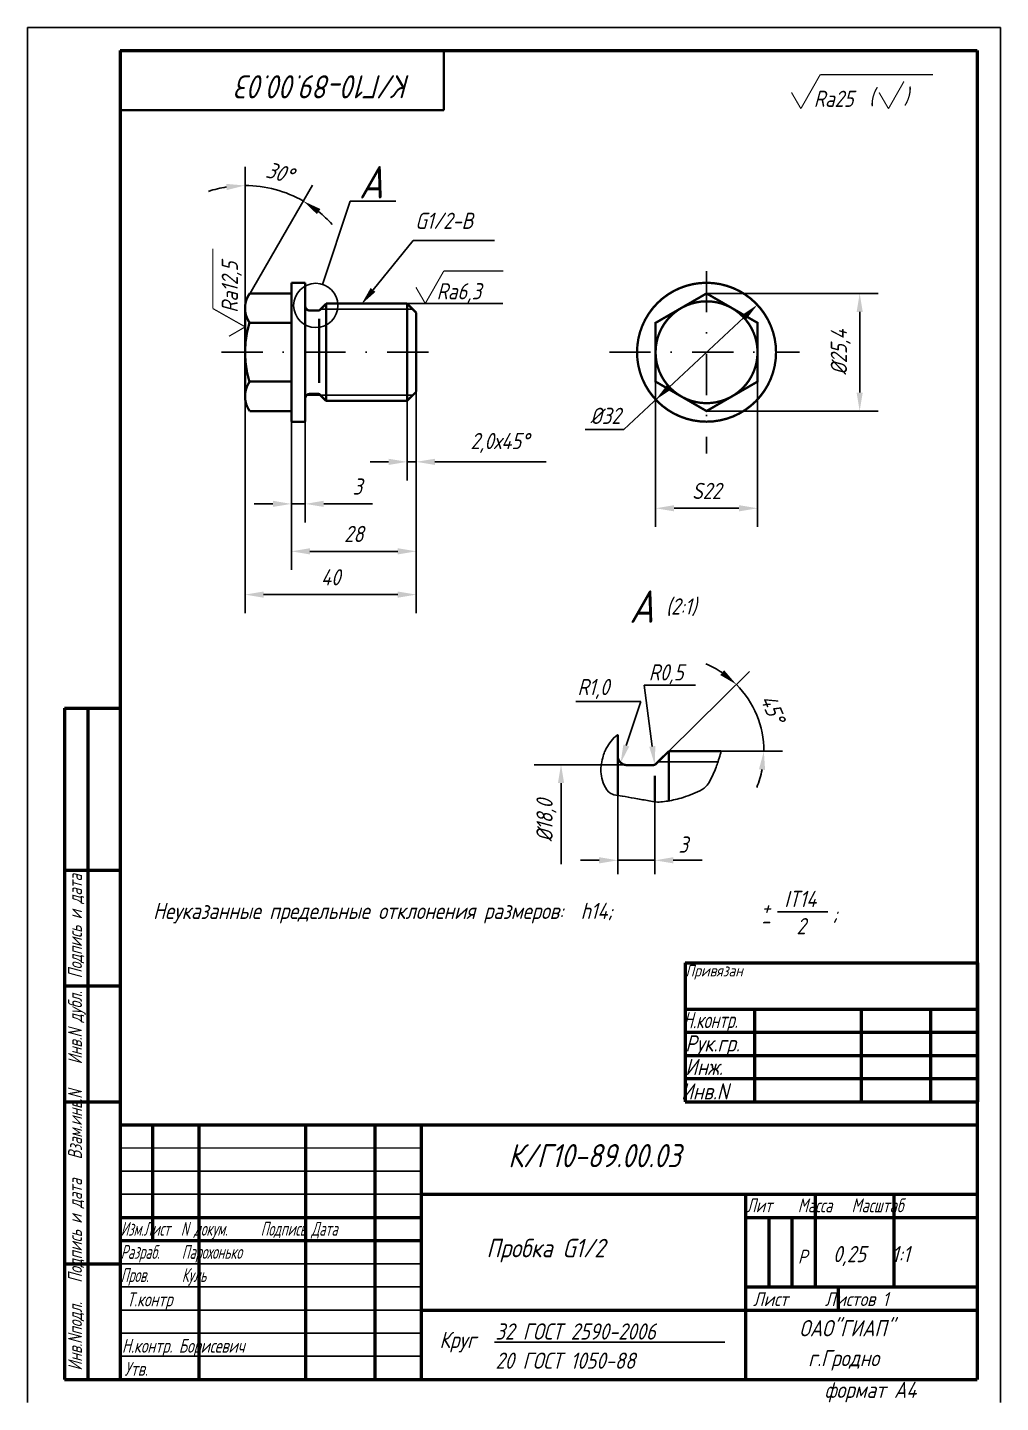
# Model space of a CAD drawing. Header units: inches. Extents: x 2286 to 3316, y 895 to 2213.
# Drawn here: x 2895.8 to 3105.8, y 1916.1 to 2213 of the extents above; entities that cross this region are included whole.
import ezdxf

# ---------------------------------------------------------------- set-up
doc = ezdxf.new("R2010")
doc.units = ezdxf.units.IN
doc.header["$LTSCALE"] = 0.7
doc.header["$MEASUREMENT"] = 0
doc.linetypes.add('DASHDOT', pattern=[25.4, 12.7, -6.35, 0, -6.35])
doc.styles.add('ROMANC', font='romanc', dxfattribs={"width": 0.8, "oblique": 15, "height": 3.5})
doc.styles.get("Standard").update_dxf_attribs({"font": 'romand.shx', "width": 0.8, "oblique": 15, "height": 3.5})
doc.dimstyles.get("Standard").update_dxf_attribs({"dimtxt": 3.5, "dimasz": 4, "dimexe": 4, "dimexo": 0, "dimgap": 2, "dimtad": 1, "dimdec": 0, "dimdsep": 46, "dimtxsty": 'Standard', "dimcen": 0.09, "dimadec": 0, "dimazin": 0, "dimtfac": 1, "dimtdec": 0, "dimtmove": 0, "dimatfit": 3, "dimfxl": 0, "dimtolj": 1, "dimtzin": 0, "dimlwd": 25, "dimlwe": 25, "dimarcsym": 0})

# ---------------------------------------------------------------- blocks, each defined once
blk = doc.blocks.new('*D205')
at = {"color": 0, "lineweight": 25}
for p, q in [((2942.71, 2153.67), (2942.71, 2182.9)), ((2951.98, 2169.77), (2957.3, 2179))]:
    blk.add_line(p, q, dxfattribs=at)
for start, end in [(99.0922, 108.1844), (60.0593, 90), (41.8749, 50.9671)]:
    blk.add_arc((2942.71, 2153.67), 25.23, start, end, dxfattribs=at)
for points in [[(2938.67, 2179.25), (2938.78, 2177.92), (2942.71, 2178.9)], [(2958.22, 2172.72), (2958.98, 2173.82), (2955.3, 2175.53)]]:
    blk.add_solid(points, dxfattribs=at)
at = {"layer": 'DEFPOINTS', "color": 0, "lineweight": 25}
for p in [(2951.32, 2177.39), (2951.98, 2169.77), (2942.99, 2154.15), (2942.71, 2152.42), (2942.71, 2142.89)]:
    blk.add_point(p, dxfattribs=at)
at = {"color": 0, "lineweight": 25, "insert": (2950.2, 2181.67), "char_height": 3.5, "attachment_point": 5, "rotation": 345.0297}
blk.add_mtext('\\A1;30°', dxfattribs=at)
blk = doc.blocks.new('*D206')
at = {"color": 0, "lineweight": 25}
for p, q in [((2977.71, 2132.39), (2977.71, 2115.22)), ((2979.68, 2134.36), (2979.68, 2115.22)), ((2973.71, 2119.22), (2969.71, 2119.22)), ((2977.71, 2119.22), (2979.68, 2119.22)), ((2983.68, 2119.22), (3007.68, 2119.22))]:
    blk.add_line(p, q, dxfattribs=at)
for points in [[(2973.71, 2119.88), (2973.71, 2118.55), (2977.71, 2119.22)], [(2983.68, 2119.88), (2983.68, 2118.55), (2979.68, 2119.22)]]:
    blk.add_solid(points, dxfattribs=at)
at = {"layer": 'DEFPOINTS', "color": 0, "lineweight": 25}
for p in [(2977.71, 2132.39), (2979.68, 2134.36), (2979.68, 2119.22)]:
    blk.add_point(p, dxfattribs=at)
at = {"color": 0, "lineweight": 25, "insert": (2997.68, 2123.3), "char_height": 3.5, "attachment_point": 5}
blk.add_mtext('\\A1;2,0х45%%D', dxfattribs=at)
blk = doc.blocks.new('*D190')
at = {"color": 0, "lineweight": 25}
for p, q in [((2952.71, 2127.89), (2952.71, 2106.14)), ((2955.71, 2127.89), (2955.71, 2106.14)), ((2948.71, 2110.14), (2944.71, 2110.14)), ((2952.71, 2110.14), (2955.71, 2110.14)), ((2959.71, 2110.14), (2970.2, 2110.14))]:
    blk.add_line(p, q, dxfattribs=at)
for points in [[(2948.71, 2110.81), (2948.71, 2109.48), (2952.71, 2110.14)], [(2959.71, 2110.81), (2959.71, 2109.48), (2955.71, 2110.14)]]:
    blk.add_solid(points, dxfattribs=at)
at = {"layer": 'DEFPOINTS', "color": 0, "lineweight": 25}
for p in [(2952.71, 2127.89), (2955.71, 2127.89), (2955.71, 2110.14)]:
    blk.add_point(p, dxfattribs=at)
at = {"color": 0, "lineweight": 25, "insert": (2966.96, 2113.89), "char_height": 3.5, "attachment_point": 5}
blk.add_mtext('\\A1;3', dxfattribs=at)
blk = doc.blocks.new('*D191')
at = {"color": 0, "lineweight": 25}
for p, q in [((2979.68, 2134.36), (2979.68, 2095.89)), ((2952.71, 2127.89), (2952.71, 2095.89)), ((2956.71, 2099.89), (2975.68, 2099.89))]:
    blk.add_line(p, q, dxfattribs=at)
for points in [[(2956.71, 2100.56), (2956.71, 2099.22), (2952.71, 2099.89)], [(2975.68, 2100.56), (2975.68, 2099.22), (2979.68, 2099.89)]]:
    blk.add_solid(points, dxfattribs=at)
at = {"layer": 'DEFPOINTS', "color": 0, "lineweight": 25}
for p in [(2979.68, 2134.36), (2952.71, 2127.89), (2979.68, 2099.89)]:
    blk.add_point(p, dxfattribs=at)
at = {"color": 0, "lineweight": 25, "insert": (2966.19, 2103.64), "char_height": 3.5, "attachment_point": 5}
blk.add_mtext('\\A1;28', dxfattribs=at)
blk = doc.blocks.new('*D207')
at = {"color": 0, "lineweight": 25}
for p, q in [((2942.71, 2142.89), (2942.71, 2086.54)), ((2979.68, 2142.89), (2979.68, 2086.54)), ((2946.71, 2090.54), (2975.68, 2090.54))]:
    blk.add_line(p, q, dxfattribs=at)
for points in [[(2946.71, 2091.21), (2946.71, 2089.88), (2942.71, 2090.54)], [(2975.68, 2091.21), (2975.68, 2089.88), (2979.68, 2090.54)]]:
    blk.add_solid(points, dxfattribs=at)
at = {"layer": 'DEFPOINTS', "color": 0, "lineweight": 25}
for p in [(2942.71, 2142.89), (2979.68, 2142.89), (2979.68, 2090.54)]:
    blk.add_point(p, dxfattribs=at)
at = {"color": 0, "lineweight": 25, "insert": (2961.19, 2094.29), "char_height": 3.5, "attachment_point": 5}
blk.add_mtext('\\A1;40', dxfattribs=at)
blk = doc.blocks.new('*D208')
at = {"color": 0, "lineweight": 25}
for p, q in [((3034.18, 2056.72), (3051.62, 2073.94)), ((3045.46, 2056.72), (3058.69, 2056.72))]:
    blk.add_line(p, q, dxfattribs=at)
for start, end in [(55.8328, 67.0256), (0, 44.64), (337.6144, 348.8072)]:
    blk.add_arc((3034.18, 2056.72), 20.51, start, end, dxfattribs=at)
for points in [[(3046.12, 2074.2), (3045.27, 2073.18), (3048.77, 2071.13)], [(3053.63, 2052.8), (3054.96, 2052.67), (3054.69, 2056.72)]]:
    blk.add_solid(points, dxfattribs=at)
at = {"layer": 'DEFPOINTS', "color": 0, "lineweight": 25}
for p in [(3054, 2061.99), (3034.18, 2056.72), (3034.18, 2056.72), (3045.46, 2056.72), (3031.43, 2054.01)]:
    blk.add_point(p, dxfattribs=at)
at = {"color": 0, "lineweight": 25, "insert": (3056.62, 2065.93), "char_height": 3.5, "attachment_point": 5, "rotation": 292.32}
blk.add_mtext('\\A1;45°', dxfattribs=at)
blk = doc.blocks.new('*D192')
at = {"color": 0, "lineweight": 25}
for p, q in [((3042.32, 2155.59), (3079.37, 2155.59)), ((3075.37, 2151.59), (3075.37, 2134.19)), ((3042.32, 2130.19), (3079.37, 2130.19))]:
    blk.add_line(p, q, dxfattribs=at)
for points in [[(3074.71, 2151.59), (3076.04, 2151.59), (3075.37, 2155.59)], [(3074.71, 2134.19), (3076.04, 2134.19), (3075.37, 2130.19)]]:
    blk.add_solid(points, dxfattribs=at)
at = {"layer": 'DEFPOINTS', "color": 0, "lineweight": 25}
for p in [(3042.32, 2155.59), (3042.32, 2130.19), (3075.37, 2130.19)]:
    blk.add_point(p, dxfattribs=at)
at = {"color": 0, "lineweight": 25, "insert": (3071.29, 2142.89), "char_height": 3.5, "attachment_point": 5, "rotation": 90}
blk.add_mtext('\\A1;%%C25,4', dxfattribs=at)
blk = doc.blocks.new('*D193')
at = {"color": 0, "lineweight": 25}
for p, q in [((3031.33, 2136.54), (3031.33, 2105.19)), ((3053.32, 2136.54), (3053.32, 2105.19)), ((3035.33, 2109.19), (3049.32, 2109.19))]:
    blk.add_line(p, q, dxfattribs=at)
for points in [[(3035.33, 2109.86), (3035.33, 2108.52), (3031.33, 2109.19)], [(3049.32, 2109.86), (3049.32, 2108.52), (3053.32, 2109.19)]]:
    blk.add_solid(points, dxfattribs=at)
at = {"layer": 'DEFPOINTS', "color": 0, "lineweight": 25}
for p in [(3031.33, 2136.54), (3053.32, 2136.54), (3053.32, 2109.19)]:
    blk.add_point(p, dxfattribs=at)
at = {"color": 0, "lineweight": 25, "insert": (3042.32, 2112.94), "char_height": 3.5, "attachment_point": 5}
blk.add_mtext('\\A1;S22', dxfattribs=at)

msp = doc.modelspace()

# ---------------------------------------------------------------- linework, layer by layer
for p, q in [((2895.76, 2213.03), (2895.76, 1916.03)), ((2895.76, 2213.03), (3105.76, 2213.03)), ((3105.76, 2213.03), (3105.76, 1916.03)), ((2959.46, 2157.54), (2965.37, 2175.53)), ((2965.37, 2175.53), (2975.24, 2175.53)), ((2942.71, 2152.42), (2942.71, 2171.93)), ((2942.99, 2154.15), (2951.98, 2169.77)), ((2970.34, 2156.35), (2978.97, 2166.99)), ((2959.01, 2152.19), (2978.9, 2152.19)), ((2943.65, 2136.54), (2952.71, 2136.54)), ((2955.71, 2133.59), (2978.9, 2133.59)), ((2943.72, 2130.19), (2952.71, 2130.19)), ((3016.13, 2126.21), (3024.47, 2126.21)), ((3028.86, 2070.97), (3039.92, 2070.97)), ((3030.61, 2057.77), (3028.86, 2070.97)), ((3028.12, 2067.47), (3014.1, 2067.47)), ((3025, 2057.96), (3028.12, 2067.47)), ((3025.48, 2053.75), (3005.12, 2053.75)), ((3031.85, 2054.42), (3044.78, 2054.42)), ((3010.91, 2049.85), (3010.91, 2032.34))]:
    msp.add_line(p, q)
at = {"lineweight": 50}
for p, q in [((2915.76, 2208.03), (2915.76, 1921.03)), ((2915.76, 2208.03), (3100.76, 2208.03)), ((3100.76, 2208.03), (3100.76, 1921.03)), ((2903.76, 2066.03), (2903.76, 1921.03)), ((2903.76, 2066.03), (2915.76, 2066.03)), ((2908.76, 2066.03), (2908.76, 1921.03)), ((2903.76, 2031.03), (2915.76, 2031.03)), ((3037.69, 2011.01), (3037.69, 1981.01)), ((3037.69, 2011.01), (3100.82, 2011.01)), ((3100.82, 2011.01), (3100.82, 1981.01)), ((2903.76, 2006.03), (2915.76, 2006.03)), ((3037.69, 2001.01), (3100.69, 2001.01)), ((3052.69, 2001.01), (3052.69, 1981.01)), ((3075.69, 2001.01), (3075.69, 1981.01)), ((3090.69, 2001.01), (3090.69, 1981.01)), ((3037.69, 1996.01), (3100.69, 1996.01)), ((3037.69, 1991.01), (3100.69, 1991.01)), ((3037.69, 1986.01), (3100.69, 1986.01)), ((2903.76, 1981.03), (2915.76, 1981.03)), ((3037.69, 1981.01), (3100.82, 1981.01)), ((2915.76, 1976.03), (3100.76, 1976.03)), ((2922.76, 1976.03), (2922.76, 1951.03)), ((2932.76, 1976.03), (2932.76, 1921.03)), ((2955.76, 1976.03), (2955.76, 1921.03)), ((2970.76, 1976.03), (2970.76, 1921.03)), ((2980.76, 1976.03), (2980.76, 1921.03)), ((3050.76, 1961.03), (3050.76, 1921.03)), ((3065.76, 1961.03), (3065.76, 1941.03)), ((3082.76, 1961.03), (3082.76, 1941.03)), ((2915.76, 1956.03), (2980.76, 1956.03)), ((3050.76, 1956.03), (3100.76, 1956.03)), ((3055.76, 1956.03), (3055.76, 1941.03)), ((3060.76, 1956.03), (3060.76, 1941.03)), ((2915.76, 1951.03), (2980.76, 1951.03)), ((2903.76, 1946.03), (2915.76, 1946.03)), ((3050.76, 1941.03), (3100.76, 1941.03)), ((3070.76, 1941.03), (3070.76, 1936.03)), ((2903.76, 1921.03), (3100.76, 1921.03))]:
    msp.add_line(p, q, dxfattribs=at)
at = {"lineweight": 25}
for p, q in [((2978.97, 2166.99), (2996.53, 2166.99)), ((3057.67, 2022.05), (3068.5, 2022.05)), ((2915.76, 1966.03), (2980.76, 1966.03)), ((2915.76, 1961.03), (2980.76, 1961.03)), ((2915.76, 1946.03), (2980.76, 1946.03)), ((2915.76, 1941.03), (2980.76, 1941.03)), ((2915.76, 1936.03), (2980.76, 1936.03)), ((2915.76, 1931.03), (2980.76, 1931.03)), ((2996.56, 1929.08), (3046.29, 1929.08)), ((2915.76, 1926.03), (2980.76, 1926.03))]:
    msp.add_line(p, q, dxfattribs=at)
at = {"linetype": 'DASHDOT'}
for p, q in [((3042.32, 2160.41), (3042.32, 2121.01)), ((2937.63, 2142.89), (2984.17, 2142.89)), ((3021.34, 2142.89), (3062.37, 2142.89))]:
    msp.add_line(p, q, dxfattribs=at)
at = {"color": 0, "linetype": 'ByBlock'}
for p, q in [((2970.77, 2153.39), (2998.37, 2153.39)), ((2977.71, 2153.39), (2977.71, 2117.21)), ((3050.36, 2150.4), (3024.47, 2126.21)), ((2942.71, 2142.83), (2942.71, 2090.29)), ((2979.68, 2142.89), (2979.68, 2090.36)), ((2952.71, 2127.83), (2952.71, 2098.64)), ((3023.14, 2047.19), (3023.14, 2030.16)), ((3031.14, 2045.79), (3031.14, 2030.16)), ((3019.14, 2033.16), (3015.14, 2033.16)), ((3023.14, 2033.16), (3031.14, 2033.16)), ((3035.14, 2033.16), (3039.14, 2033.16)), ((3039.14, 2033.16), (3041.38, 2033.16))]:
    msp.add_line(p, q, dxfattribs=at)
at = {"lineweight": 15}
msp.add_line((2915.76, 1971.03), (2980.76, 1971.03), dxfattribs=at)
at = {"color": 1, "lineweight": 50}
for p, q in [((2980.76, 1961.03), (3100.76, 1961.03)), ((2980.76, 1936.03), (3100.76, 1936.03))]:
    msp.add_line(p, q, dxfattribs=at)
for points, const_width in [([(2985.62, 2195.14), (2985.62, 2208.14)], 0.5), ([(3062.68, 2195.5), (3066.85, 2202.84)], 0.25), ([(3066.85, 2202.84), (3091.21, 2202.84)], 0.3), ([(3081.59, 2195.5), (3084.93, 2201.38)], 0.25), ([(3060.65, 2199), (3062.68, 2195.5)], 0.25), ([(3079.55, 2199), (3081.59, 2195.5)], 0.25), ([(2915.62, 2195.14), (2985.62, 2195.14)], 0.5), ([(2935.75, 2152.34), (2935.75, 2165.23)], 0.25), ([(2981.62, 2153.42), (2985.6, 2160.42)], 0.25), ([(2985.6, 2160.42), (2998.48, 2160.42)], 0.25), ([(2952.71, 2157.89), (2955.71, 2157.89)], 0.5), ([(2952.71, 2157.89), (2952.71, 2127.89)], 0.5), ([(2955.71, 2157.89), (2955.71, 2142.89)], 0.5), ([(2979.59, 2156.92), (2981.62, 2153.42)], 0.25), ([(2943.72, 2155.59), (2952.71, 2155.59)], 0.5), ([(2958.86, 2152.04), (2960.22, 2153.39)], 0.5), ([(2960.22, 2153.39), (2977.68, 2153.39)], 0.5), ([(2960.22, 2153.39), (2960.22, 2132.39)], 0.5), ([(2977.68, 2153.39), (2977.68, 2132.39)], 0.5), ([(2977.68, 2153.39), (2979.68, 2151.42)], 0.5), ([(2942.75, 2148.37), (2935.75, 2152.34)], 0.25), ([(2942.71, 2152.42), (2942.71, 2142.89)], 0.5), ([(2956.71, 2151.89), (2958.5, 2151.89)], 0.5), ([(2958.71, 2150.11), (2958.71, 2136.28)], 0.5), ([(2979.68, 2151.42), (2979.68, 2134.36)], 0.5), ([(2939.25, 2146.34), (2942.75, 2148.37)], 0.25), ([(2943.65, 2149.24), (2952.71, 2149.24)], 0.5), ([(2942.71, 2133.36), (2942.71, 2142.89)], 0.5), ([(2955.71, 2127.89), (2955.71, 2142.89)], 0.5), ([(2943.65, 2136.54), (2952.71, 2136.54)], 0.5), ([(2956.71, 2133.89), (2958.5, 2133.89)], 0.5), ([(2958.86, 2133.75), (2960.22, 2132.39)], 0.5), ([(2960.22, 2132.39), (2977.68, 2132.39)], 0.5), ([(2977.68, 2132.39), (2979.68, 2134.36)], 0.5), ([(2943.72, 2130.19), (2952.71, 2130.19)], 0.5), ([(2952.71, 2127.89), (2955.71, 2127.89)], 0.5), ([(2952.71, 2127.89), (2955.71, 2127.89)], 0.5), ([(3023.14, 2060.28), (3023.14, 2047.19)], 0.5), ([(3031.43, 2054.01), (3034.18, 2056.72)], 0.5), ([(3034.18, 2056.72), (3034.18, 2046)], 0.5), ([(3034.18, 2056.72), (3045.46, 2056.72)], 0.5), ([(3025.14, 2053.72), (3030.73, 2053.72)], 0.5), ([(3031.14, 2051.46), (3031.14, 2045.79)], 0.5)]:
    msp.add_lwpolyline(points, dxfattribs=dict(const_width=const_width))
at = {"const_width": 0.5}
for points in [[(3057.32, 2142.89, 1), (3027.32, 2142.89, 1)], [(2943.72, 2155.59, 0.317785), (2943.72, 2149.24, 0.317785)], [(2955.71, 2152.89, 0.414214), (2956.71, 2151.89, 0.414214)], [(3053.32, 2142.89, 1), (3031.32, 2142.89, 1)], [(2958.5, 2151.89, 0.198169), (2958.86, 2152.04, 0.198169)], [(2943.65, 2149.24, 0.147456), (2943.65, 2136.54, 0.147456)], [(3057.32, 2142.89, -1), (3027.32, 2142.89, -1)], [(3053.32, 2142.89, -1), (3031.32, 2142.89, -1)], [(2943.72, 2130.19, -0.317785), (2943.72, 2136.54, -0.317785)], [(2955.71, 2132.89, -0.414214), (2956.71, 2133.89, -0.414214)], [(2958.5, 2133.89, -0.198169), (2958.86, 2133.75, -0.198169)], [(3023.14, 2055.72, 0.414214), (3025.14, 2053.72, 0.414214)], [(3030.73, 2053.72, 0.19728), (3031.43, 2054.01, 0.19728)]]:
    msp.add_lwpolyline(points, format="xyb", dxfattribs=at)
msp.add_lwpolyline([(3053.32, 2149.24), (3042.32, 2155.59), (3031.33, 2149.24), (3031.33, 2136.54), (3042.32, 2130.19), (3053.32, 2136.54)], close=True, dxfattribs=at)
msp.add_lwpolyline([(3023.14, 2060.28, 0.003231), (3023.04, 2060.21, 0.094601), (3021.7, 2058.89, 0.016278), (3020.69, 2057.34, 0.037071), (3020.33, 2056.61, 0.036857), (3019.9, 2055.32, 0.028084), (3019.57, 2053.57, 0.064406), (3019.56, 2051.84, 0.056558), (3020.02, 2049.92, 0.093492), (3021.19, 2047.97, 0.168657), (3022.31, 2047.33, 0.003626), (3024.13, 2047.02, -0.002546), (3026.72, 2046.57, -0.001333), (3029.57, 2046.06, 0.002687), (3030.98, 2045.81, 0.067354), (3032.44, 2045.76, 0.031243), (3035.55, 2046.27, 0.021246), (3037.26, 2046.74, 0.016989), (3039.35, 2047.49, 0.036779), (3041.34, 2048.45, 0.070611), (3042.24, 2049.16, 0.071544), (3043.06, 2050.3, 0.030859), (3044.37, 2053.27, 0.00832), (3044.8, 2054.47, 0.00664), (3045.29, 2056, 0.028491), (3045.46, 2056.72, 0.032293)], format="xyb")
msp.add_circle((2957.97, 2153.01), 4.77)
for points in [[(2970.86, 2155.93), (2969.82, 2156.77), (2967.82, 2153.24)], [(3025.64, 2057.75), (3024.37, 2058.17), (3023.76, 2054.16)], [(3031.27, 2057.86), (3029.95, 2057.69), (3031.14, 2053.81)], [(3010.24, 2049.85), (3011.58, 2049.85), (3010.91, 2053.85)]]:
    msp.add_solid(points)
at = {"color": 0, "linetype": 'ByBlock'}
for points in [[(3050.82, 2149.91), (3049.91, 2150.89), (3053.28, 2153.13)], [(3034.74, 2134.89), (3033.83, 2135.87), (3031.36, 2132.65)], [(3019.14, 2033.83), (3019.14, 2032.49), (3023.14, 2033.16)], [(3035.14, 2033.83), (3035.14, 2032.49), (3031.14, 2033.16)]]:
    msp.add_solid(points, dxfattribs=at)
at = {"layer": 'DEFPOINTS', "color": 0, "linetype": 'ByBlock'}
for p in [(2929.92, 2158.57), (2955.71, 2157.89), (2980.71, 2153.39), (3053.28, 2153.13), (2958.71, 2150.11), (2928.97, 2144.73), (2942.71, 2142.89), (2972.71, 2142.89), (2980.71, 2132.39), (2980.71, 2132.39), (2996.23, 2132.39), (3031.36, 2132.65), (2952.71, 2127.89), (2979.68, 2120.1), (2972.71, 2101.64), (2942.71, 2093.29), (3031.14, 2051.46), (3023.14, 2047.19), (3031.14, 2045.79), (3031.14, 2033.16)]:
    msp.add_point(p, dxfattribs=at)

# ---------------------------------------------------------------- texts
at = {"style": 'ROMANC', "oblique": 15, "width": 0.8}
for s, p in [('(', (3077.4, 2196.33)), (')', (3084.9, 2196.46))]:
    msp.add_text(s, height=3.5, dxfattribs=at).set_placement(p)
at = {"color": 0, "linetype": 'Continuous', "lineweight": 25, "oblique": 15, "width": 0.8}
for s, height, p in [('Привязан', 2.5, (3037.8, 2008.08)), ('Рук.гр.', 3.5, (3037.74, 1991.86)), ('Инж.', 3.5, (3037.74, 1986.79)), (' Инв.N', 3.5, (3034.98, 1981.5))]:
    msp.add_text(s, height=height, dxfattribs=at).set_placement(p)
at = {"color": 0, "linetype": 'Continuous', "lineweight": 25, "oblique": 15, "width": 0.65}
msp.add_text('Н.контр.', height=3.5, rotation=0.3236, dxfattribs=at).set_placement((3037.26, 1996.87))
at = {"lineweight": 35, "insert": (2978.49, 2197.72), "char_height": 5, "width": 116.2188, "attachment_point": 1, "rotation": 180}
msp.add_mtext('К/Г10-89.00.03 ', dxfattribs=at)
at = {"lineweight": 25, "attachment_point": 1}
for s, insert, char_height, width in [('Ra25', (3065.47, 2199.38), 3.5, 29.1251), ('G1/2-В', (2979.43, 2173.03), 3.5, 25.2692), ('Ra6,3', (2984.06, 2157.81), 3.5, 29.1251), ('%%C32', (3017.2, 2130.9), 3.5, 13.5233), ('(2:1)', (3033.57, 2089.74), 3.5, 22.9613), ('R0,5', (3029.84, 2075.5), 3.5, 29.1251), ('R1,0', (3014.46, 2072.33), 3.5, 29.1251), ('3', (3036.26, 2038.3), 3.5, 15.866), ('IT14', (3059.12, 2026.57), 3.5, 19.7907), (' Неуказанные предельные отклонения размеров:  h14; ', (2921.01, 2023.98), 3.5, 158.004), ('+', (3054.17, 2024.75), 3.5, 4.3989), ('-', (3053.94, 2021.82), 3.5, 6.6548), ('2', (3061.73, 2020.69), 3.5, 17.1446), (';', (3069.55, 2023.41), 3.5, 9.0235), ('{\\W0.7;Лит    Масса   Масштаб}', (3050.96, 1960.14), 3, 48.3624), ('{\\W0.6; Изм.Лист  N докум.      Подпись Дата\\P Разраб.    Парохонько\\P Пров.      Куль}', (2914.68, 1955.08), 3, 75.9719), ('Р', (3062.04, 1949.06), 3, 4.7355), ('0,25   1:1', (3069.61, 1949.86), 3.5, 30.5998), ('{\\W0.7;Т.контр}', (2917.2, 1939.82), 3, 65.7648), ('Лист     Листов 1', (3052.37, 1939.89), 3, 49.4707), ('Круг', (2984.68, 1931.32), 3.5, 20.1), (' 32 ГОСТ 2590-2006', (2994.9, 1933.14), 3.5, 64.6502), ('{\\W0.7; Н.контр. Борисевич}', (2914.75, 1929.81), 3, 40.546), ('г.Гродно', (3064.26, 1927.4), 3.5, 35.0627), ('{\\W0.7;Утв.     }', (2916.68, 1924.82), 3, 39.2217), (' 20 ГОСТ 1050-88', (2994.9, 1926.84), 3.5, 64.6502), ('формат А4', (3067.78, 1920.54), 3.5, 32.7454)]:
    msp.add_mtext(s, dxfattribs=dict(at, insert=insert, char_height=char_height, width=width))
at = {"lineweight": 30, "attachment_point": 1}
for s, insert, char_height, width in [('А', (2967.27, 2183.1), 7, 27.65), ('А', (3025.67, 2091.45), 7, 27.65), ('Пробка G1/2', (2994.82, 1951.41), 4, 61.9449)]:
    msp.add_mtext(s, dxfattribs=dict(at, insert=insert, char_height=char_height, width=width))
at = {"lineweight": 25, "attachment_point": 1, "rotation": 90}
for s, insert, char_height, width in [('Ra12,5', (2937.67, 2151.42), 3.5, 29.1251), ('%%C18,0', (3005.61, 2037.16), 3.5, 16.5464), ('{\\W0.7; Инв.Nподл.   Подпись и дата   Взам.инв.N    Инв.N дубл.  Подпись и дата}', (2904.52, 1921.55), 3, 144.2887)]:
    msp.add_mtext(s, dxfattribs=dict(at, insert=insert, char_height=char_height, width=width))
at = {"lineweight": 35, "attachment_point": 1}
for s, insert, char_height, width in [('К/Г10-89.00.03', (2999.49, 1971.87), 5, 116.2188), ('ОАО"ГИАП"', (3062.34, 1933.85), 3.5, 36.171)]:
    msp.add_mtext(s, dxfattribs=dict(at, insert=insert, char_height=char_height, width=width))

# ---------------------------------------------------------------- dimensions: what is measured, and where the dimension line sits
at = {"lineweight": 25}
for base, line1, line2, picture, middle in [((2951.32, 2177.39), ((2942.99, 2154.15), (2951.98, 2169.77)), ((2942.71, 2152.42), (2942.71, 2142.89)), '*D205', (2950.2, 2181.67)), ((3054, 2061.99), ((3034.18, 2056.72), (3045.46, 2056.72)), ((3031.43, 2054.01), (3034.18, 2056.72)), '*D208', (3056.62, 2065.93))]:
    dim = msp.add_angular_dim_2l(base=base, line1=line1, line2=line2, dimstyle='Standard', dxfattribs=at)
    dim.commit()
    dim.dimension.update_dxf_attribs({"geometry": picture, "text_midpoint": middle})
dim = msp.add_linear_dim(base=(3075.37, 2130.19), p1=(3042.32, 2155.59), p2=(3042.32, 2130.19), angle=90, text='%%C25,4', dimstyle='Standard', dxfattribs=at)
dim.commit()
dim.dimension.update_dxf_attribs({"geometry": '*D192', "text_midpoint": (3071.29, 2142.89)})
for base, p1, p2, text, picture, middle in [((2979.68, 2090.54), (2942.71, 2142.89), (2979.68, 2142.89), '40', '*D207', (2961.19, 2094.29)), ((3053.32, 2109.19), (3031.33, 2136.54), (3053.32, 2136.54), 'S22', '*D193', (3042.32, 2112.94)), ((2979.68, 2099.89), (2952.71, 2127.89), (2979.68, 2134.36), '28', '*D191', (2966.19, 2103.64)), ((2979.68, 2119.22), (2977.71, 2132.39), (2979.68, 2134.36), '2,0х45%%D', '*D206', (2997.68, 2123.3))]:
    dim = msp.add_linear_dim(base=base, p1=p1, p2=p2, text=text, dimstyle='Standard', dxfattribs=at)
    dim.commit()
    dim.dimension.update_dxf_attribs({"geometry": picture, "text_midpoint": middle})
dim = msp.add_linear_dim(base=(2955.71, 2110.14), p1=(2952.71, 2127.89), p2=(2955.71, 2127.89), dimstyle='Standard', dxfattribs=at)
dim.commit()
dim.dimension.update_dxf_attribs({"geometry": '*D190', "text_midpoint": (2966.96, 2113.89)})

doc.saveas('drawing.dxf')
